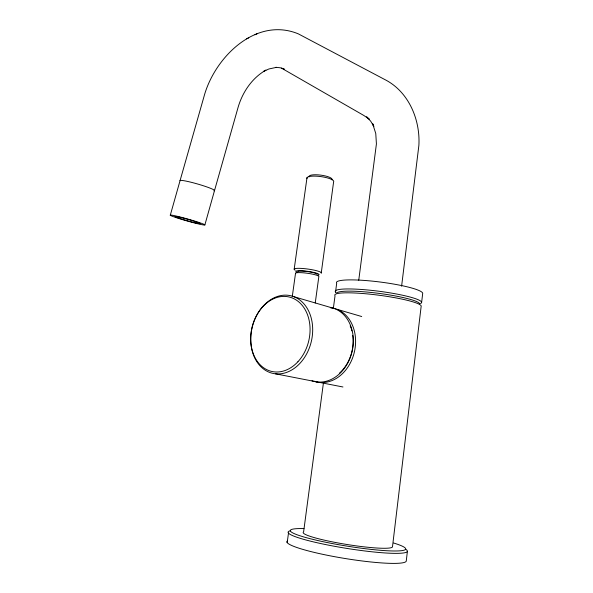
<?xml version="1.0" encoding="UTF-8"?>
<svg xmlns="http://www.w3.org/2000/svg" width="593" height="593" viewBox="0 0 593 593"><rect width="100%" height="100%" fill="white"/><g stroke="black" fill="none" stroke-linecap="round" stroke-linejoin="round"><path stroke-width="0.89" d="M407.384 551.423L406.249 561.119A60.479 7.331 9.2 0 1 340.834 557.791A60.479 7.331 9.2 0 1 287.583 540.757M421.645 302.245L422.713 293.32A43.482 6.019 7.3 0 0 376.837 281.623A43.482 6.019 7.3 0 0 336.691 283.276L335.527 292.03M401.602 286.204L418.88 145.389C420.378 119.519 408.562 91.433 384.59 79.432L298.309 33.853C255.65 16.256 214.377 57.817 204.007 96.533L180.035 180.717A17.946 1.616 16.1 0 1 199.33 184.512A17.946 1.616 16.1 0 1 213.91 190.798M358.743 280.267L376.414 143.929L375.769 133.529L372.641 123.648L373.864 126.435L370.662 121.15L366.615 116.828L369.18 119.06L363.746 115.427L281.549 68.158L284.025 68.988M323.459 382.7L303.609 531.899A45.246 4.966 9.1 0 0 343.614 543.937A45.246 4.966 9.1 0 0 392.477 546.924L421.193 306.032A43.571 5.493 7.4 0 0 375.169 294.758A43.571 5.493 7.4 0 0 335.03 295.751L333.325 308.56M287.197 542.625L288.494 533.04M315.246 302.971L318.812 276.753A11.838 1.69 7.9 0 0 307.137 273.232A11.838 1.69 7.9 0 0 295.596 273.618M294.202 269.014L306.996 177.692M292.253 296.693L295.544 273.165M204.867 224.917L214.518 190.561M170.287 215.215L180.005 180.813M214.525 190.538L238.082 107.377C242.5 92.204 251.995 78.054 265.901 70.122L263.818 71.301L268.896 68.981L276.523 67.335M246.577 38.871L248.734 37.811M254.975 34.765L257.458 33.549M275.812 67.313L280.445 67.802L284.114 69.018M275.374 373.798L317.122 381.944M319.457 382.396L342.954 386.984M294.187 296.804A39.85 30.406 -76.7 0 1 300.036 363.242A39.85 30.406 -76.7 0 1 250.928 343.562A39.85 30.406 -76.7 0 1 294.187 296.804L334.8 308.671M337.069 309.331L361.708 316.529M330.301 307.737A37.796 29.984 -77.3 0 1 354.525 351.323A37.796 29.984 -77.3 0 1 314.334 381.24M337.343 292.623A41.725 5.337 7.4 0 1 380.921 293.646A41.725 5.337 7.4 0 1 419.592 303.809M336.483 292.875A43.541 5.648 7.4 0 1 378.542 291.193A43.541 5.648 7.4 0 1 420.422 303.564M350.174 325.846A36.255 28.731 -77.2 0 1 351.108 328.337M351.382 329.182A36.255 28.731 -77.2 0 1 351.871 330.931M352.753 335.49A36.255 28.731 -77.2 0 1 339.315 373.301M393.552 542.995A58.462 6.427 9.1 0 1 386.532 550.719A58.462 6.427 9.1 0 1 307.752 538.059A58.462 6.427 9.1 0 1 303.95 528.593M405.916 549.407A60.39 6.753 9.1 0 1 346.875 548.414A60.39 6.753 9.1 0 1 290.103 530.839M297.812 271.92A9.844 1.423 7.9 0 1 307.419 271.572A9.844 1.423 7.9 0 1 317.122 274.522M330.62 307.441A37.9 30.006 -77.2 0 1 351.879 352.375A37.9 30.006 -77.2 0 1 312 380.788M296.767 272.246A11.756 1.705 7.9 0 1 307.411 271.29A11.756 1.705 7.9 0 1 318.196 275.137M295.24 270.193A13.743 2.016 7.9 0 1 305.906 268.807A13.743 2.016 7.9 0 1 321.221 273.18L333.6 181.94A13.543 3.224 7.6 0 0 320.435 176.536A13.543 3.224 7.6 0 0 307.018 178.545M309.198 176.862A11.578 2.78 7.6 0 1 320.68 175.12A11.578 2.78 7.6 0 1 331.932 179.761M175.387 217.357A17.975 1.016 15.8 0 0 204.296 225.029A17.975 1.016 15.8 0 0 183.037 217.742A17.975 1.016 15.8 0 0 175.387 217.357M178.745 218.113A13.09 0.741 15.8 0 0 199.774 223.687A13.09 0.741 15.8 0 0 184.223 218.365A13.09 0.741 15.8 0 0 178.745 218.113M297.901 361.767A38.226 29.139 -76.7 0 0 292.371 298.012A38.226 29.139 -76.7 0 0 250.861 342.821A38.226 29.139 -76.7 0 0 297.901 361.767"/></g></svg>
